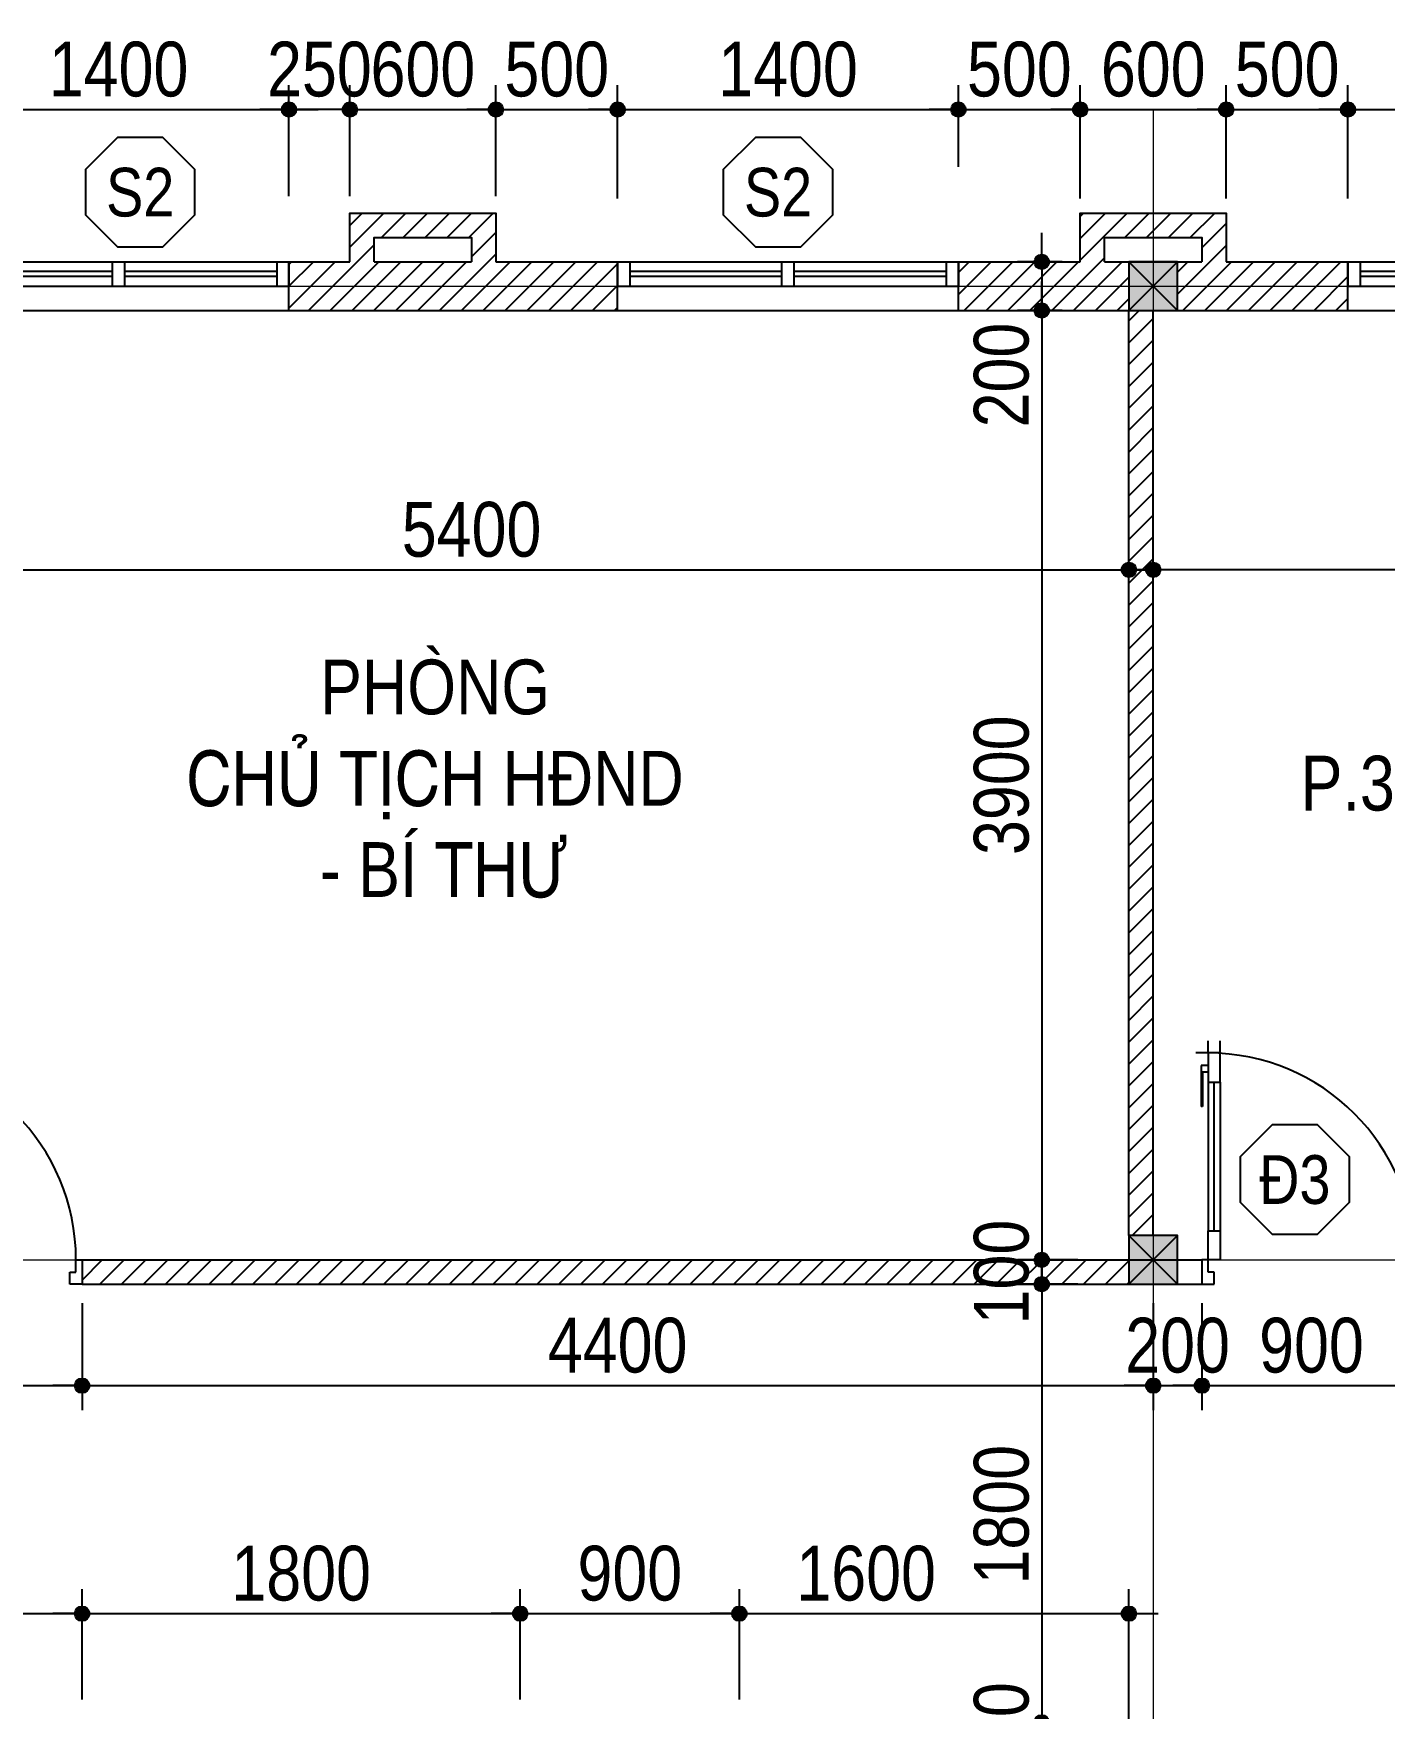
# Model space of a CAD drawing. Header units: millimetres. Extents: x 2916 to 42961, y 1553 to 20294.
# Drawn here: x 27045 to 32594, y 13413 to 20294 of the extents above; entities that cross this region are included whole.
import ezdxf
from ezdxf.enums import TextEntityAlignment as Align

# ---------------------------------------------------------------- set-up
doc = ezdxf.new("R2010")
doc.units = ezdxf.units.MM
doc.linetypes.add('ACAD_ISO10W100', pattern=[18, 12, -3, 0, -3])
for name, color, linetype in [('009', 251, 'Continuous'), ('DIM', 1, 'Continuous'), ('DOOR', 20, 'Continuous'), ('MEDIUM', 2, 'Continuous'), ('TAGS', 60, 'Continuous'), ('TEXT', 7, 'Continuous'), ('TUONG', 131, 'Continuous'), ('WALL', 4, 'Continuous')]:
    doc.layers.add(name, color=color, linetype=linetype)
doc.layers.add('TRUC', color=24, linetype='Continuous', lineweight=0)
doc.styles.add('1', font='', dxfattribs={"height": 250})
doc.styles.add('HEL-CONDENSE', font='')
doc.styles.add('VNI-HELVE-CONDENSEN', font='')
doc.styles.get('1').set_extended_font_data('VNI-Helve-Condense')
doc.styles.get('HEL-CONDENSE').set_extended_font_data('VNI-Helve-Condense')
doc.styles.get('VNI-HELVE-CONDENSEN').set_extended_font_data('VNI-Helve-Condense')
doc.dimstyles.new('D100', dxfattribs={"dimtxt": 225, "dimasz": 1.2, "dimexe": 100, "dimexo": 0, "dimgap": 50, "dimtad": 1, "dimdec": 0, "dimzin": 13, "dimdsep": 46, "dimtxsty": 'HEL-CONDENSE', "dimblk": 'D50', "dimcen": 0, "dimclrd": 1, "dimclre": 1, "dimclrt": 7, "dimadec": 0, "dimazin": 0, "dimtfac": 1, "dimtdec": 0, "dimtmove": 0, "dimatfit": 3, "dimldrblk": 'D50', "dimfxl": 1, "dimtolj": 1, "dimtzin": 13, "dimarcsym": 0})

# ---------------------------------------------------------------- blocks, each defined once
blk = doc.blocks.new('A$C6E0044D6')
at = {"layer": 'DOOR'}
for p, q in [((-25, 925), (-25, 975)), ((25, 925), (25, 975)), ((-25, 925), (-75, 925)), ((25, 925), (-25, 925)), ((-25, 925), (-25, 805)), ((25, 805), (25, 925)), ((-25, 874.1), (-53.3, 874.1)), ((-53.3, 874.1), (-53.3, 704.5)), ((-25, 845.9), (-47.6, 845.9)), ((-47.6, 845.9), (-47.6, 704.5)), ((-25, 874.1), (-25, 845.9)), ((-25, 827.9), (-25, 195)), ((-25, 805), (25, 805)), ((0, 195), (0, 805)), ((25, 805), (25, 195)), ((-47.6, 704.5), (-53.3, 704.5)), ((-25, 195), (25, 195)), ((-25, 75), (-25, 195)), ((25, 195), (25, 75)), ((-25, 75), (-50, 75)), ((-50, 75), (-50, -25)), ((-25, 25), (-25, 75)), ((25, 75), (-25, 75)), ((825, 25), (825, 75)), ((825, 75), (850, 75)), ((850, 75), (850, -25)), ((0, 25), (-25, 25)), ((0, -25), (0, 25)), ((800, -25), (800, 25)), ((800, 25), (825, 25)), ((-50, -25), (0, -25)), ((850, -25), (800, -25))]:
    blk.add_line(p, q, dxfattribs=at)
at = {"layer": 'DOOR', "color": 251}
blk.add_arc((-25, 75), 850, 0, 90, dxfattribs=at)
blk = doc.blocks.new('s11')
at = {"layer": 'DOOR'}
for p, q in [((0, 0), (0, -100)), ((1400, 0), (0, 0)), ((50, 0), (50, -100)), ((1350, 0), (1350, -100)), ((1400, 0), (1400, -100)), ((1400, -100), (0, -100))]:
    blk.add_line(p, q, dxfattribs=at)
at = {"layer": 'DOOR', "linetype": 'ByBlock', "lineweight": -2}
for p, q in [((675, -100), (675, 0)), ((725, -100), (725, 0))]:
    blk.add_line(p, q, dxfattribs=at)
at = {"layer": 'DOOR', "color": 251}
for p, q in [((50, -40), (675, -40)), ((50, -60), (675, -60)), ((725, -40), (1350, -40)), ((725, -60), (1350, -60))]:
    blk.add_line(p, q, dxfattribs=at)
blk = doc.blocks.new('A$C225A2996')
at = {"layer": 'WALL'}
blk.add_hatch(color=4, dxfattribs=at).paths.add_polyline_path([(531.4, 81.6), (731.4, 81.6), (731.4, 281.6), (531.4, 281.6)])
at = {"layer": 'WALL', "color": 4}
for p, q in [((531.4, 281.6), (731.4, 81.6)), ((531.4, 81.6), (731.4, 281.6))]:
    blk.add_line(p, q, dxfattribs=at)
blk.add_lwpolyline([(531.4, 81.6), (731.4, 81.6), (731.4, 281.6), (531.4, 281.6)], close=True, dxfattribs=at)
blk = doc.blocks.new('KH-CUADI')
at = {"layer": 'TAGS'}
blk.add_lwpolyline([(-124.3, 300), (-300, 124.3), (-300, -124.3), (-124.3, -300), (124.3, -300), (300, -124.3), (300, 124.3), (124.3, 300)], close=True, dxfattribs=at)
at = {"layer": 'TAGS', "style": 'VNI-HELVE-CONDENSEN'}
blk.add_attdef('D', text='', height=300, dxfattribs=at).set_placement((0, 0), align=Align.MIDDLE)
blk = doc.blocks.new('D50')
at = {"layer": 'DIM'}
blk.add_hatch(color=256, dxfattribs=at).paths.add_polyline_path([(25, 0, 1), (-25, 0, 1)])
blk.add_line((25, 0), (100, 0), dxfattribs=at)
blk.add_circle((0, 0), 25, dxfattribs=at)
blk = doc.blocks.new('*D308')
at = {"layer": 'DEFPOINTS', "color": 0, "transparency": 16777216}
for p in [(31270, 19355.5), (31186.5, 19155.5), (31270, 19155.5)]:
    blk.add_point(p, dxfattribs=at)
at = {"layer": 'DIM', "color": 1, "lineweight": -2, "transparency": 16777216}
for p, q in [((31270, 19355.5), (31086.5, 19355.5)), ((31186.5, 19354.3), (31186.5, 19156.7)), ((31270, 19155.5), (31086.5, 19155.5)), ((31186.5, 19155.5), (31186.5, 18627.1))]:
    blk.add_line(p, q, dxfattribs=at)
at = {"layer": 'DIM', "color": 1, "lineweight": -2, "transparency": 16777216, "xscale": 1.199999999999999, "yscale": 1.199999999999999, "zscale": 1.199999999999999}
for p, rotation in [((31186.5, 19355.5), 90), ((31186.5, 19155.5), 270)]:
    blk.add_blockref('D50', p, dxfattribs=dict(at, rotation=rotation))
at = {"layer": 'DIM', "color": 7, "transparency": 16777216, "insert": (31021.6, 18890.7), "char_height": 225, "attachment_point": 5, "rotation": 90, "style": 'HEL-CONDENSE'}
blk.add_mtext('\\A1;200', dxfattribs=at)
blk = doc.blocks.new('*D309')
at = {"layer": 'DEFPOINTS', "color": 0, "transparency": 16777216}
for p in [(31270, 19155.5), (31186.5, 15255.5), (31335.2, 15255.5)]:
    blk.add_point(p, dxfattribs=at)
at = {"layer": 'DIM', "color": 1, "lineweight": -2, "transparency": 16777216}
for p, q in [((31270, 19155.5), (31086.5, 19155.5)), ((31186.5, 19154.3), (31186.5, 15256.7)), ((31335.2, 15255.5), (31086.5, 15255.5))]:
    blk.add_line(p, q, dxfattribs=at)
at = {"layer": 'DIM', "color": 1, "lineweight": -2, "transparency": 16777216, "xscale": 1.199999999999999, "yscale": 1.199999999999999, "zscale": 1.199999999999999}
for p, rotation in [((31186.5, 19155.5), 90), ((31186.5, 15255.5), 270)]:
    blk.add_blockref('D50', p, dxfattribs=dict(at, rotation=rotation))
at = {"layer": 'DIM', "color": 7, "transparency": 16777216, "insert": (31021.6, 17205.5), "char_height": 225, "attachment_point": 5, "rotation": 90, "style": 'HEL-CONDENSE'}
blk.add_mtext('\\A1;3900', dxfattribs=at)
blk = doc.blocks.new('*D310')
at = {"layer": 'DEFPOINTS', "color": 0, "transparency": 16777216}
for p in [(31335.2, 15255.5), (31186.5, 15155.5), (31335.2, 15155.5)]:
    blk.add_point(p, dxfattribs=at)
at = {"layer": 'DIM', "color": 1, "lineweight": -2, "transparency": 16777216}
for p, q in [((31335.2, 15255.5), (31086.5, 15255.5)), ((31186.5, 15256.7), (31186.5, 15257.9)), ((31186.5, 15255.5), (31186.5, 15155.5)), ((31335.2, 15155.5), (31086.5, 15155.5)), ((31186.5, 15154.3), (31186.5, 15153.1))]:
    blk.add_line(p, q, dxfattribs=at)
at = {"layer": 'DIM', "color": 1, "lineweight": -2, "transparency": 16777216, "xscale": 1.199999999999999, "yscale": 1.199999999999999, "zscale": 1.199999999999999}
for p, rotation in [((31186.5, 15255.5), 270), ((31186.5, 15155.5), 90)]:
    blk.add_blockref('D50', p, dxfattribs=dict(at, rotation=rotation))
at = {"layer": 'DIM', "color": 7, "transparency": 16777216, "insert": (31021.6, 15205.5), "char_height": 225, "attachment_point": 5, "rotation": 90, "style": 'HEL-CONDENSE'}
blk.add_mtext('\\A1;100', dxfattribs=at)
blk = doc.blocks.new('*D311')
at = {"layer": 'DEFPOINTS', "color": 0, "transparency": 16777216}
for p in [(31335.2, 15155.5), (31186.5, 13355.5), (31335.2, 13355.5)]:
    blk.add_point(p, dxfattribs=at)
at = {"layer": 'DIM', "color": 1, "lineweight": -2, "transparency": 16777216}
for p, q in [((31335.2, 15155.5), (31086.5, 15155.5)), ((31186.5, 15154.3), (31186.5, 13356.7)), ((31335.2, 13355.5), (31086.5, 13355.5))]:
    blk.add_line(p, q, dxfattribs=at)
at = {"layer": 'DIM', "color": 1, "lineweight": -2, "transparency": 16777216, "xscale": 1.199999999999999, "yscale": 1.199999999999999, "zscale": 1.199999999999999}
for p, rotation in [((31186.5, 15155.5), 90), ((31186.5, 13355.5), 270)]:
    blk.add_blockref('D50', p, dxfattribs=dict(at, rotation=rotation))
at = {"layer": 'DIM', "color": 7, "transparency": 16777216, "insert": (31021.6, 14208.6), "char_height": 225, "attachment_point": 5, "rotation": 90, "style": 'HEL-CONDENSE'}
blk.add_mtext('\\A1;1800', dxfattribs=at)
blk = doc.blocks.new('*D312')
at = {"layer": 'DEFPOINTS', "color": 0, "transparency": 16777216}
for p in [(31335.2, 13355.5), (31186.5, 13255.5), (31335.2, 13255.5)]:
    blk.add_point(p, dxfattribs=at)
at = {"layer": 'DIM', "color": 1, "lineweight": -2, "transparency": 16777216}
for p, q in [((31335.2, 13355.5), (31086.5, 13355.5)), ((31186.5, 13356.7), (31186.5, 13357.9)), ((31186.5, 13355.5), (31186.5, 13255.5)), ((31335.2, 13255.5), (31086.5, 13255.5)), ((31186.5, 13254.3), (31186.5, 13253.1))]:
    blk.add_line(p, q, dxfattribs=at)
at = {"layer": 'DIM', "color": 1, "lineweight": -2, "transparency": 16777216, "xscale": 1.199999999999999, "yscale": 1.199999999999999, "zscale": 1.199999999999999}
for p, rotation in [((31186.5, 13355.5), 270), ((31186.5, 13255.5), 90)]:
    blk.add_blockref('D50', p, dxfattribs=dict(at, rotation=rotation))
at = {"layer": 'DIM', "color": 7, "transparency": 16777216, "insert": (31021.6, 13305.5), "char_height": 225, "attachment_point": 5, "rotation": 90, "style": 'HEL-CONDENSE'}
blk.add_mtext('\\A1;100', dxfattribs=at)
blk = doc.blocks.new('*D321')
at = {"layer": 'DEFPOINTS', "color": 0, "transparency": 16777216}
for p in [(27244.4, 13802.2), (26344.4, 13449.5), (27244.4, 13449.5)]:
    blk.add_point(p, dxfattribs=at)
at = {"layer": 'DIM', "color": 1, "lineweight": -2, "transparency": 16777216}
for p, q in [((26344.4, 13449.5), (26344.4, 13902.2)), ((27244.4, 13449.5), (27244.4, 13902.2)), ((26345.6, 13802.2), (27243.2, 13802.2))]:
    blk.add_line(p, q, dxfattribs=at)
at = {"layer": 'DIM', "color": 1, "lineweight": -2, "transparency": 16777216, "xscale": 1.199999999999999, "yscale": 1.199999999999999, "zscale": 1.199999999999999, "rotation": 180}
blk.add_blockref('D50', (26344.4, 13802.2), dxfattribs=at)
at = {"layer": 'DIM', "color": 1, "lineweight": -2, "transparency": 16777216, "xscale": 1.199999999999999, "yscale": 1.199999999999999, "zscale": 1.199999999999999}
blk.add_blockref('D50', (27244.4, 13802.2), dxfattribs=at)
at = {"layer": 'DIM', "color": 7, "transparency": 16777216, "insert": (26794.4, 13967.1), "char_height": 225, "attachment_point": 5, "style": 'HEL-CONDENSE'}
blk.add_mtext('\\A1;900', dxfattribs=at)
blk = doc.blocks.new('*D322')
at = {"layer": 'DEFPOINTS', "color": 0, "transparency": 16777216}
for p in [(29044.4, 13802.2), (27244.4, 13449.5), (29044.4, 13449.5)]:
    blk.add_point(p, dxfattribs=at)
at = {"layer": 'DIM', "color": 1, "lineweight": -2, "transparency": 16777216}
for p, q in [((27244.4, 13449.5), (27244.4, 13902.2)), ((29044.4, 13449.5), (29044.4, 13902.2)), ((27245.6, 13802.2), (29043.2, 13802.2))]:
    blk.add_line(p, q, dxfattribs=at)
at = {"layer": 'DIM', "color": 1, "lineweight": -2, "transparency": 16777216, "xscale": 1.199999999999999, "yscale": 1.199999999999999, "zscale": 1.199999999999999, "rotation": 180}
blk.add_blockref('D50', (27244.4, 13802.2), dxfattribs=at)
at = {"layer": 'DIM', "color": 1, "lineweight": -2, "transparency": 16777216, "xscale": 1.199999999999999, "yscale": 1.199999999999999, "zscale": 1.199999999999999}
blk.add_blockref('D50', (29044.4, 13802.2), dxfattribs=at)
at = {"layer": 'DIM', "color": 7, "transparency": 16777216, "insert": (28144.4, 13967.1), "char_height": 225, "attachment_point": 5, "style": 'HEL-CONDENSE'}
blk.add_mtext('\\A1;1800', dxfattribs=at)
blk = doc.blocks.new('*D323')
at = {"layer": 'DEFPOINTS', "color": 0, "transparency": 16777216}
for p in [(29944.4, 13802.2), (29044.4, 13449.5), (29944.4, 13449.5)]:
    blk.add_point(p, dxfattribs=at)
at = {"layer": 'DIM', "color": 1, "lineweight": -2, "transparency": 16777216}
for p, q in [((29044.4, 13449.5), (29044.4, 13902.2)), ((29944.4, 13449.5), (29944.4, 13902.2)), ((29045.6, 13802.2), (29943.2, 13802.2))]:
    blk.add_line(p, q, dxfattribs=at)
at = {"layer": 'DIM', "color": 1, "lineweight": -2, "transparency": 16777216, "xscale": 1.199999999999999, "yscale": 1.199999999999999, "zscale": 1.199999999999999, "rotation": 180}
blk.add_blockref('D50', (29044.4, 13802.2), dxfattribs=at)
at = {"layer": 'DIM', "color": 1, "lineweight": -2, "transparency": 16777216, "xscale": 1.199999999999999, "yscale": 1.199999999999999, "zscale": 1.199999999999999}
blk.add_blockref('D50', (29944.4, 13802.2), dxfattribs=at)
at = {"layer": 'DIM', "color": 7, "transparency": 16777216, "insert": (29494.4, 13967.1), "char_height": 225, "attachment_point": 5, "style": 'HEL-CONDENSE'}
blk.add_mtext('\\A1;900', dxfattribs=at)
blk = doc.blocks.new('*D324')
at = {"layer": 'DEFPOINTS', "color": 0, "transparency": 16777216}
for p in [(31544.4, 13802.2), (29944.4, 13449.5), (31544.4, 13355.5)]:
    blk.add_point(p, dxfattribs=at)
at = {"layer": 'DIM', "color": 1, "lineweight": -2, "transparency": 16777216}
for p, q in [((29944.4, 13449.5), (29944.4, 13902.2)), ((31544.4, 13355.5), (31544.4, 13902.2)), ((29945.6, 13802.2), (31543.2, 13802.2))]:
    blk.add_line(p, q, dxfattribs=at)
at = {"layer": 'DIM', "color": 1, "lineweight": -2, "transparency": 16777216, "xscale": 1.199999999999999, "yscale": 1.199999999999999, "zscale": 1.199999999999999, "rotation": 180}
blk.add_blockref('D50', (29944.4, 13802.2), dxfattribs=at)
at = {"layer": 'DIM', "color": 1, "lineweight": -2, "transparency": 16777216, "xscale": 1.199999999999999, "yscale": 1.199999999999999, "zscale": 1.199999999999999}
blk.add_blockref('D50', (31544.4, 13802.2), dxfattribs=at)
at = {"layer": 'DIM', "color": 7, "transparency": 16777216, "insert": (30465.2, 13967.1), "char_height": 225, "attachment_point": 5, "style": 'HEL-CONDENSE'}
blk.add_mtext('\\A1;1600', dxfattribs=at)
blk = doc.blocks.new('*D348')
at = {"layer": 'DEFPOINTS', "color": 0, "linetype": 'Continuous', "transparency": 16777216}
for p in [(26344.4, 15078), (27244.4, 15078), (27244.4, 14738.8)]:
    blk.add_point(p, dxfattribs=at)
at = {"layer": 'DIM', "color": 1, "linetype": 'Continuous', "lineweight": -2, "transparency": 16777216}
for p, q in [((26344.4, 15078), (26344.4, 14638.8)), ((27244.4, 15078), (27244.4, 14638.8)), ((26345.6, 14738.8), (27243.2, 14738.8))]:
    blk.add_line(p, q, dxfattribs=at)
at = {"layer": 'DIM', "color": 1, "linetype": 'Continuous', "lineweight": -2, "transparency": 16777216, "xscale": 1.199999999999999, "yscale": 1.199999999999999, "zscale": 1.199999999999999, "rotation": 180}
blk.add_blockref('D50', (26344.4, 14738.8), dxfattribs=at)
at = {"layer": 'DIM', "color": 1, "linetype": 'Continuous', "lineweight": -2, "transparency": 16777216, "xscale": 1.199999999999999, "yscale": 1.199999999999999, "zscale": 1.199999999999999}
blk.add_blockref('D50', (27244.4, 14738.8), dxfattribs=at)
at = {"layer": 'DIM', "color": 7, "linetype": 'Continuous', "transparency": 16777216, "insert": (26794.4, 14903.7), "char_height": 225, "attachment_point": 5, "style": 'HEL-CONDENSE'}
blk.add_mtext('\\A1;900', dxfattribs=at)
blk = doc.blocks.new('*D349')
at = {"layer": 'DEFPOINTS', "color": 0, "linetype": 'Continuous', "transparency": 16777216}
for p in [(27244.4, 15078), (31644.4, 15078), (31644.4, 14738.8)]:
    blk.add_point(p, dxfattribs=at)
at = {"layer": 'DIM', "color": 1, "linetype": 'Continuous', "lineweight": -2, "transparency": 16777216}
for p, q in [((27244.4, 15078), (27244.4, 14638.8)), ((31644.4, 15078), (31644.4, 14638.8)), ((27245.6, 14738.8), (31643.2, 14738.8))]:
    blk.add_line(p, q, dxfattribs=at)
at = {"layer": 'DIM', "color": 1, "linetype": 'Continuous', "lineweight": -2, "transparency": 16777216, "xscale": 1.199999999999999, "yscale": 1.199999999999999, "zscale": 1.199999999999999, "rotation": 180}
blk.add_blockref('D50', (27244.4, 14738.8), dxfattribs=at)
at = {"layer": 'DIM', "color": 1, "linetype": 'Continuous', "lineweight": -2, "transparency": 16777216, "xscale": 1.199999999999999, "yscale": 1.199999999999999, "zscale": 1.199999999999999}
blk.add_blockref('D50', (31644.4, 14738.8), dxfattribs=at)
at = {"layer": 'DIM', "color": 7, "linetype": 'Continuous', "transparency": 16777216, "insert": (29444.4, 14903.7), "char_height": 225, "attachment_point": 5, "style": 'HEL-CONDENSE'}
blk.add_mtext('\\A1;4400', dxfattribs=at)
blk = doc.blocks.new('*D350')
at = {"layer": 'DEFPOINTS', "color": 0, "linetype": 'Continuous', "transparency": 16777216}
for p in [(31644.4, 15078), (31844.4, 15078), (31844.4, 14738.8)]:
    blk.add_point(p, dxfattribs=at)
at = {"layer": 'DIM', "color": 1, "linetype": 'Continuous', "lineweight": -2, "transparency": 16777216}
for p, q in [((31644.4, 15078), (31644.4, 14638.8)), ((31844.4, 15078), (31844.4, 14638.8)), ((31645.6, 14738.8), (31843.2, 14738.8))]:
    blk.add_line(p, q, dxfattribs=at)
at = {"layer": 'DIM', "color": 1, "linetype": 'Continuous', "lineweight": -2, "transparency": 16777216, "xscale": 1.199999999999999, "yscale": 1.199999999999999, "zscale": 1.199999999999999, "rotation": 180}
blk.add_blockref('D50', (31644.4, 14738.8), dxfattribs=at)
at = {"layer": 'DIM', "color": 1, "linetype": 'Continuous', "lineweight": -2, "transparency": 16777216, "xscale": 1.199999999999999, "yscale": 1.199999999999999, "zscale": 1.199999999999999}
blk.add_blockref('D50', (31844.4, 14738.8), dxfattribs=at)
at = {"layer": 'DIM', "color": 7, "linetype": 'Continuous', "transparency": 16777216, "insert": (31744.4, 14903.7), "char_height": 225, "attachment_point": 5, "style": 'HEL-CONDENSE'}
blk.add_mtext('\\A1;200', dxfattribs=at)
blk = doc.blocks.new('*D351')
at = {"layer": 'DEFPOINTS', "color": 0, "linetype": 'Continuous', "transparency": 16777216}
for p in [(31844.4, 15078), (32744.4, 15078), (32744.4, 14738.8)]:
    blk.add_point(p, dxfattribs=at)
at = {"layer": 'DIM', "color": 1, "linetype": 'Continuous', "lineweight": -2, "transparency": 16777216}
for p, q in [((31844.4, 15078), (31844.4, 14638.8)), ((32744.4, 15078), (32744.4, 14638.8)), ((31845.6, 14738.8), (32743.2, 14738.8))]:
    blk.add_line(p, q, dxfattribs=at)
at = {"layer": 'DIM', "color": 1, "linetype": 'Continuous', "lineweight": -2, "transparency": 16777216, "xscale": 1.199999999999999, "yscale": 1.199999999999999, "zscale": 1.199999999999999, "rotation": 180}
blk.add_blockref('D50', (31844.4, 14738.8), dxfattribs=at)
at = {"layer": 'DIM', "color": 1, "linetype": 'Continuous', "lineweight": -2, "transparency": 16777216, "xscale": 1.199999999999999, "yscale": 1.199999999999999, "zscale": 1.199999999999999}
blk.add_blockref('D50', (32744.4, 14738.8), dxfattribs=at)
at = {"layer": 'DIM', "color": 7, "linetype": 'Continuous', "transparency": 16777216, "insert": (32294.4, 14903.7), "char_height": 225, "attachment_point": 5, "style": 'HEL-CONDENSE'}
blk.add_mtext('\\A1;900', dxfattribs=at)
blk = doc.blocks.new('*D385')
at = {"layer": 'DEFPOINTS', "color": 0, "transparency": 16777216}
for p in [(28944.4, 19981.3), (28344.4, 19625.9), (28944.4, 19625.9)]:
    blk.add_point(p, dxfattribs=at)
at = {"layer": 'DIM', "color": 1, "lineweight": -2, "transparency": 16777216}
for p, q in [((28344.4, 19625.9), (28344.4, 20081.3)), ((28944.4, 19625.9), (28944.4, 20081.3)), ((28345.6, 19981.3), (28943.2, 19981.3))]:
    blk.add_line(p, q, dxfattribs=at)
at = {"layer": 'DIM', "color": 1, "lineweight": -2, "transparency": 16777216, "xscale": 1.199999999999999, "yscale": 1.199999999999999, "zscale": 1.199999999999999, "rotation": 180}
blk.add_blockref('D50', (28344.4, 19981.3), dxfattribs=at)
at = {"layer": 'DIM', "color": 1, "lineweight": -2, "transparency": 16777216, "xscale": 1.199999999999999, "yscale": 1.199999999999999, "zscale": 1.199999999999999}
blk.add_blockref('D50', (28944.4, 19981.3), dxfattribs=at)
at = {"layer": 'DIM', "color": 7, "transparency": 16777216, "insert": (28644.4, 20146.2), "char_height": 225, "attachment_point": 5, "style": 'HEL-CONDENSE'}
blk.add_mtext('\\A1;600', dxfattribs=at)
blk = doc.blocks.new('*D386')
at = {"layer": 'DEFPOINTS', "color": 0, "transparency": 16777216}
for p in [(29444.4, 19981.3), (28944.4, 19625.9), (29444.4, 19616.5)]:
    blk.add_point(p, dxfattribs=at)
at = {"layer": 'DIM', "color": 1, "lineweight": -2, "transparency": 16777216}
for p, q in [((28944.4, 19625.9), (28944.4, 20081.3)), ((29444.4, 19616.5), (29444.4, 20081.3)), ((28945.6, 19981.3), (29443.2, 19981.3))]:
    blk.add_line(p, q, dxfattribs=at)
at = {"layer": 'DIM', "color": 1, "lineweight": -2, "transparency": 16777216, "xscale": 1.199999999999999, "yscale": 1.199999999999999, "zscale": 1.199999999999999, "rotation": 180}
blk.add_blockref('D50', (28944.4, 19981.3), dxfattribs=at)
at = {"layer": 'DIM', "color": 1, "lineweight": -2, "transparency": 16777216, "xscale": 1.199999999999999, "yscale": 1.199999999999999, "zscale": 1.199999999999999}
blk.add_blockref('D50', (29444.4, 19981.3), dxfattribs=at)
at = {"layer": 'DIM', "color": 7, "transparency": 16777216, "insert": (29194.4, 20146.2), "char_height": 225, "attachment_point": 5, "style": 'HEL-CONDENSE'}
blk.add_mtext('\\A1;500', dxfattribs=at)
blk = doc.blocks.new('*D387')
at = {"layer": 'DEFPOINTS', "color": 0, "transparency": 16777216}
for p in [(31944.4, 19981.3), (31344.4, 19616.5), (31944.4, 19616.5)]:
    blk.add_point(p, dxfattribs=at)
at = {"layer": 'DIM', "color": 1, "lineweight": -2, "transparency": 16777216}
for p, q in [((31344.4, 19616.5), (31344.4, 20081.3)), ((31944.4, 19616.5), (31944.4, 20081.3)), ((31345.6, 19981.3), (31943.2, 19981.3))]:
    blk.add_line(p, q, dxfattribs=at)
at = {"layer": 'DIM', "color": 1, "lineweight": -2, "transparency": 16777216, "xscale": 1.199999999999999, "yscale": 1.199999999999999, "zscale": 1.199999999999999, "rotation": 180}
blk.add_blockref('D50', (31344.4, 19981.3), dxfattribs=at)
at = {"layer": 'DIM', "color": 1, "lineweight": -2, "transparency": 16777216, "xscale": 1.199999999999999, "yscale": 1.199999999999999, "zscale": 1.199999999999999}
blk.add_blockref('D50', (31944.4, 19981.3), dxfattribs=at)
at = {"layer": 'DIM', "color": 7, "transparency": 16777216, "insert": (31644.4, 20146.2), "char_height": 225, "attachment_point": 5, "style": 'HEL-CONDENSE'}
blk.add_mtext('\\A1;600', dxfattribs=at)
blk = doc.blocks.new('*D388')
at = {"layer": 'DEFPOINTS', "color": 0, "transparency": 16777216}
for p in [(32444.4, 19981.3), (31944.4, 19616.5), (32444.4, 19616.5)]:
    blk.add_point(p, dxfattribs=at)
at = {"layer": 'DIM', "color": 1, "lineweight": -2, "transparency": 16777216}
for p, q in [((31944.4, 19616.5), (31944.4, 20081.3)), ((32444.4, 19616.5), (32444.4, 20081.3)), ((31945.6, 19981.3), (32443.2, 19981.3))]:
    blk.add_line(p, q, dxfattribs=at)
at = {"layer": 'DIM', "color": 1, "lineweight": -2, "transparency": 16777216, "xscale": 1.199999999999999, "yscale": 1.199999999999999, "zscale": 1.199999999999999, "rotation": 180}
blk.add_blockref('D50', (31944.4, 19981.3), dxfattribs=at)
at = {"layer": 'DIM', "color": 1, "lineweight": -2, "transparency": 16777216, "xscale": 1.199999999999999, "yscale": 1.199999999999999, "zscale": 1.199999999999999}
blk.add_blockref('D50', (32444.4, 19981.3), dxfattribs=at)
at = {"layer": 'DIM', "color": 7, "transparency": 16777216, "insert": (32194.4, 20146.2), "char_height": 225, "attachment_point": 5, "style": 'HEL-CONDENSE'}
blk.add_mtext('\\A1;500', dxfattribs=at)
blk = doc.blocks.new('*D252')
at = {"layer": 'DEFPOINTS', "color": 0, "transparency": 16777216}
for p in [(33844.4, 19981.3), (32444.4, 19616.5), (33844.4, 19616.5)]:
    blk.add_point(p, dxfattribs=at)
at = {"layer": 'DIM', "color": 1, "lineweight": -2, "transparency": 16777216}
for p, q in [((32444.4, 19616.5), (32444.4, 20081.3)), ((33844.4, 19616.5), (33844.4, 20081.3)), ((32445.6, 19981.3), (33843.2, 19981.3))]:
    blk.add_line(p, q, dxfattribs=at)
at = {"layer": 'DIM', "color": 1, "lineweight": -2, "transparency": 16777216, "xscale": 1.199999999999999, "yscale": 1.199999999999999, "zscale": 1.199999999999999, "rotation": 180}
blk.add_blockref('D50', (32444.4, 19981.3), dxfattribs=at)
at = {"layer": 'DIM', "color": 1, "lineweight": -2, "transparency": 16777216, "xscale": 1.199999999999999, "yscale": 1.199999999999999, "zscale": 1.199999999999999}
blk.add_blockref('D50', (33844.4, 19981.3), dxfattribs=at)
at = {"layer": 'DIM', "color": 7, "transparency": 16777216, "insert": (33144.4, 20146.2), "char_height": 225, "attachment_point": 5, "style": 'HEL-CONDENSE'}
blk.add_mtext('\\A1;1400', dxfattribs=at)
blk = doc.blocks.new('*D254')
at = {"layer": 'DEFPOINTS', "color": 0, "transparency": 16777216}
for p in [(30844.4, 19981.3), (29444.4, 19746), (30844.4, 19746)]:
    blk.add_point(p, dxfattribs=at)
at = {"layer": 'DIM', "color": 1, "lineweight": -2, "transparency": 16777216}
for p, q in [((29444.4, 19746), (29444.4, 20081.3)), ((30844.4, 19746), (30844.4, 20081.3)), ((29445.6, 19981.3), (30843.2, 19981.3))]:
    blk.add_line(p, q, dxfattribs=at)
at = {"layer": 'DIM', "color": 1, "lineweight": -2, "transparency": 16777216, "xscale": 1.199999999999999, "yscale": 1.199999999999999, "zscale": 1.199999999999999, "rotation": 180}
blk.add_blockref('D50', (29444.4, 19981.3), dxfattribs=at)
at = {"layer": 'DIM', "color": 1, "lineweight": -2, "transparency": 16777216, "xscale": 1.199999999999999, "yscale": 1.199999999999999, "zscale": 1.199999999999999}
blk.add_blockref('D50', (30844.4, 19981.3), dxfattribs=at)
at = {"layer": 'DIM', "color": 7, "transparency": 16777216, "insert": (30144.4, 20146.2), "char_height": 225, "attachment_point": 5, "style": 'HEL-CONDENSE'}
blk.add_mtext('\\A1;1400', dxfattribs=at)
blk = doc.blocks.new('*D255')
at = {"layer": 'DEFPOINTS', "color": 0, "transparency": 16777216}
for p in [(31344.4, 19981.3), (30844.4, 19746), (31344.4, 19746)]:
    blk.add_point(p, dxfattribs=at)
at = {"layer": 'DIM', "color": 1, "lineweight": -2, "transparency": 16777216}
for p, q in [((30844.4, 19746), (30844.4, 20081.3)), ((31344.4, 19746), (31344.4, 20081.3)), ((30845.6, 19981.3), (31343.2, 19981.3))]:
    blk.add_line(p, q, dxfattribs=at)
at = {"layer": 'DIM', "color": 1, "lineweight": -2, "transparency": 16777216, "xscale": 1.199999999999999, "yscale": 1.199999999999999, "zscale": 1.199999999999999, "rotation": 180}
blk.add_blockref('D50', (30844.4, 19981.3), dxfattribs=at)
at = {"layer": 'DIM', "color": 1, "lineweight": -2, "transparency": 16777216, "xscale": 1.199999999999999, "yscale": 1.199999999999999, "zscale": 1.199999999999999}
blk.add_blockref('D50', (31344.4, 19981.3), dxfattribs=at)
at = {"layer": 'DIM', "color": 7, "transparency": 16777216, "insert": (31094.4, 20146.2), "char_height": 225, "attachment_point": 5, "style": 'HEL-CONDENSE'}
blk.add_mtext('\\A1;500', dxfattribs=at)
blk = doc.blocks.new('*D262')
at = {"layer": 'DEFPOINTS', "color": 0, "transparency": 16777216}
for p in [(28094.4, 19981.3), (26694.4, 19626), (28094.4, 19625.9)]:
    blk.add_point(p, dxfattribs=at)
at = {"layer": 'DIM', "color": 1, "lineweight": -2, "transparency": 16777216}
for p, q in [((26694.4, 19626), (26694.4, 20081.3)), ((28094.4, 19625.9), (28094.4, 20081.3)), ((26695.6, 19981.3), (28093.2, 19981.3))]:
    blk.add_line(p, q, dxfattribs=at)
at = {"layer": 'DIM', "color": 1, "lineweight": -2, "transparency": 16777216, "xscale": 1.199999999999999, "yscale": 1.199999999999999, "zscale": 1.199999999999999, "rotation": 180}
blk.add_blockref('D50', (26694.4, 19981.3), dxfattribs=at)
at = {"layer": 'DIM', "color": 1, "lineweight": -2, "transparency": 16777216, "xscale": 1.199999999999999, "yscale": 1.199999999999999, "zscale": 1.199999999999999}
blk.add_blockref('D50', (28094.4, 19981.3), dxfattribs=at)
at = {"layer": 'DIM', "color": 7, "transparency": 16777216, "insert": (27394.4, 20146.2), "char_height": 225, "attachment_point": 5, "style": 'HEL-CONDENSE'}
blk.add_mtext('\\A1;1400', dxfattribs=at)
blk = doc.blocks.new('*D263')
at = {"layer": 'DEFPOINTS', "color": 0, "transparency": 16777216}
for p in [(28094.4, 19981.3), (28094.4, 19625.9), (28344.4, 19625.9)]:
    blk.add_point(p, dxfattribs=at)
at = {"layer": 'DIM', "color": 1, "lineweight": -2, "transparency": 16777216}
for p, q in [((28094.4, 19625.9), (28094.4, 20081.3)), ((28344.4, 19625.9), (28344.4, 20081.3)), ((28343.2, 19981.3), (28095.6, 19981.3))]:
    blk.add_line(p, q, dxfattribs=at)
at = {"layer": 'DIM', "color": 1, "lineweight": -2, "transparency": 16777216, "xscale": 1.199999999999999, "yscale": 1.199999999999999, "zscale": 1.199999999999999, "rotation": 180}
blk.add_blockref('D50', (28094.4, 19981.3), dxfattribs=at)
at = {"layer": 'DIM', "color": 1, "lineweight": -2, "transparency": 16777216, "xscale": 1.199999999999999, "yscale": 1.199999999999999, "zscale": 1.199999999999999}
blk.add_blockref('D50', (28344.4, 19981.3), dxfattribs=at)
at = {"layer": 'DIM', "color": 7, "transparency": 16777216, "insert": (28219.4, 20146.2), "char_height": 225, "attachment_point": 5, "style": 'HEL-CONDENSE'}
blk.add_mtext('\\A1;250', dxfattribs=at)
blk = doc.blocks.new('*D271')
at = {"layer": 'DEFPOINTS', "color": 0, "transparency": 16777216}
for p in [(31544.4, 18090.5), (26144.4, 17974.7), (31544.4, 17974.7)]:
    blk.add_point(p, dxfattribs=at)
at = {"layer": 'DIM', "color": 1, "lineweight": -2, "transparency": 16777216}
for p, q in [((26144.4, 17974.7), (26144.4, 18190.5)), ((31544.4, 17974.7), (31544.4, 18190.5)), ((26145.6, 18090.5), (31543.2, 18090.5))]:
    blk.add_line(p, q, dxfattribs=at)
at = {"layer": 'DIM', "color": 1, "lineweight": -2, "transparency": 16777216, "xscale": 1.199999999999999, "yscale": 1.199999999999999, "zscale": 1.199999999999999, "rotation": 180}
blk.add_blockref('D50', (26144.4, 18090.5), dxfattribs=at)
at = {"layer": 'DIM', "color": 1, "lineweight": -2, "transparency": 16777216, "xscale": 1.199999999999999, "yscale": 1.199999999999999, "zscale": 1.199999999999999}
blk.add_blockref('D50', (31544.4, 18090.5), dxfattribs=at)
at = {"layer": 'DIM', "color": 7, "transparency": 16777216, "insert": (28844.4, 18255.4), "char_height": 225, "attachment_point": 5, "style": 'HEL-CONDENSE'}
blk.add_mtext('\\A1;5400', dxfattribs=at)
blk = doc.blocks.new('*D276')
at = {"layer": 'DEFPOINTS', "color": 0, "transparency": 16777216}
for p in [(31644.4, 18090.5), (31644.4, 17713.9), (34644.4, 17713.9)]:
    blk.add_point(p, dxfattribs=at)
at = {"layer": 'DIM', "color": 1, "lineweight": -2, "transparency": 16777216}
for p, q in [((31644.4, 17713.9), (31644.4, 18190.5)), ((34644.4, 17713.9), (34644.4, 18190.5)), ((34643.2, 18090.5), (31645.6, 18090.5))]:
    blk.add_line(p, q, dxfattribs=at)
at = {"layer": 'DIM', "color": 1, "lineweight": -2, "transparency": 16777216, "xscale": 1.199999999999999, "yscale": 1.199999999999999, "zscale": 1.199999999999999, "rotation": 180}
blk.add_blockref('D50', (31644.4, 18090.5), dxfattribs=at)
at = {"layer": 'DIM', "color": 1, "lineweight": -2, "transparency": 16777216, "xscale": 1.199999999999999, "yscale": 1.199999999999999, "zscale": 1.199999999999999}
blk.add_blockref('D50', (34644.4, 18090.5), dxfattribs=at)
at = {"layer": 'DIM', "color": 7, "transparency": 16777216, "insert": (33144.4, 18255.4), "char_height": 225, "attachment_point": 5, "style": 'HEL-CONDENSE'}
blk.add_mtext('\\A1;3000', dxfattribs=at)

msp = doc.modelspace()

# ---------------------------------------------------------------- hatches: boundary and pattern name
at = {"layer": '009'}
h = msp.add_hatch(dxfattribs=at)
h.set_pattern_fill('ANSI31', color=256, scale=20, style=0)
h.set_pattern_definition([(45, (-1295360.804, -325890.68), (-44.9012806, 44.9012806), [])])
h.paths.add_polyline_path([(25844.4, 19355.5), (25494.4, 19355.5), (25494.4, 19155.5), (26044.4, 19155.5), (26044.4, 19355.5), (25944.4, 19355.5), (25944.4, 19455.5), (26344.4, 19455.5), (26344.4, 19355.5), (26244.4, 19355.5), (26244.4, 19155.5), (26694.4, 19155.5), (26694.4, 19355.5), (26444.4, 19355.5), (26444.4, 19555.5), (25844.4, 19555.5)])
h.paths.add_polyline_path([(26144.4, 19155.5), (26044.4, 19155.5), (26044.4, 15355.5), (26144.4, 15355.5)])
h.paths.add_polyline_path([(29444.4, 19155.5), (29444.4, 19355.5), (28944.4, 19355.5), (28944.4, 19555.5), (28344.4, 19555.5), (28344.4, 19355.5), (28094.4, 19355.5), (28094.4, 19155.5)])
h.paths.add_polyline_path([(28444.4, 19355.5), (28844.4, 19355.5), (28844.4, 19455.5), (28444.4, 19455.5)], flags=17)
h.paths.add_polyline_path([(31544.4, 19155.5), (31544.4, 19355.5), (31444.4, 19355.5), (31444.4, 19455.5), (31844.4, 19455.5), (31844.4, 19355.5), (31744.4, 19355.5), (31744.4, 19155.5), (32444.4, 19155.5), (32444.4, 19355.5), (31944.4, 19355.5), (31944.4, 19555.5), (31344.4, 19555.5), (31344.4, 19355.5), (30844.4, 19355.5), (30844.4, 19155.5)])
h.paths.add_polyline_path([(31644.4, 19155.5), (31544.4, 19155.5), (31544.4, 15355.5), (31644.4, 15355.5)])
h.paths.add_polyline_path([(27244.4, 15255.5), (27244.4, 15155.5), (31544.4, 15155.5), (31544.4, 15255.5)])
h.paths.add_polyline_path([(29944.4, 13355.5), (29944.4, 13255.5), (31544.4, 13255.5), (31544.4, 13355.5)])
h.paths.add_polyline_path([(26244.4, 15255.5), (26244.4, 15155.5), (26344.4, 15155.5), (26344.4, 15255.5)])
h.paths.add_polyline_path([(30850.4, 14940.1), (30850.4, 15470.8), (31192.7, 15470.8), (31192.7, 14940.1)], flags=9)
h.paths.add_polyline_path([(30850.4, 13040.1), (30850.4, 13570.8), (31192.7, 13570.8), (31192.7, 13040.1)], flags=9)

# ---------------------------------------------------------------- linework, layer by layer
at = {"layer": 'MEDIUM'}
for p, q in [((26694.4, 19155.5), (28094.4, 19155.5)), ((29444.4, 19155.5), (30844.4, 19155.5)), ((32444.4, 19155.5), (33844.4, 19155.5))]:
    msp.add_line(p, q, dxfattribs=at)
at = {"layer": 'TRUC', "linetype": 'ACAD_ISO10W100', "ltscale": 0.2}
msp.add_lwpolyline([(5190.4, 19981.3), (42960.7, 19981.3), (42960.7, 3555.5), (5190.4, 3555.5)], close=True, dxfattribs=at)
for points in [[(31644.4, 19981.3), (31644.4, 3555.5)], [(5190.4, 19255.5), (42960.7, 19255.5)], [(5190.4, 15255.5), (42960.7, 15255.5)]]:
    msp.add_lwpolyline(points, dxfattribs=at)
at = {"layer": 'TUONG'}
for p, q in [((28094.4, 19155.5), (28094.4, 19355.5)), ((29444.4, 19155.5), (29444.4, 19355.5)), ((30844.4, 19155.5), (30844.4, 19355.5)), ((32444.4, 19155.5), (32444.4, 19355.5)), ((27244.4, 15255.5), (27244.4, 15155.5)), ((31844.4, 15255.5), (31844.4, 15155.5))]:
    msp.add_line(p, q, dxfattribs=at)
for points in [[(28344.4, 19355.5), (28344.4, 19555.5), (28944.4, 19555.5), (28944.4, 19355.5)], [(31344.4, 19355.5), (31344.4, 19555.5), (31944.4, 19555.5), (31944.4, 19355.5)], [(28444.4, 19355.5), (28444.4, 19455.5), (28844.4, 19455.5), (28844.4, 19355.5)], [(31444.4, 19355.5), (31444.4, 19455.5), (31844.4, 19455.5), (31844.4, 19355.5)], [(28094.4, 19355.5), (28344.4, 19355.5)], [(28444.4, 19355.5), (28844.4, 19355.5)], [(28944.4, 19355.5), (29444.4, 19355.5)], [(30844.4, 19355.5), (31344.4, 19355.5)], [(31444.4, 19355.5), (31844.4, 19355.5)], [(31944.4, 19355.5), (32444.4, 19355.5)], [(28094.4, 19155.5), (29444.4, 19155.5)], [(30844.4, 19155.5), (32444.4, 19155.5)], [(27244.4, 15255.5), (31844.4, 15255.5)], [(27244.4, 15155.5), (31844.4, 15155.5)]]:
    msp.add_lwpolyline(points, dxfattribs=at)
at = {"layer": 'TUONG', "color": 4}
for points in [[(31544.4, 15355.5), (31544.4, 19155.5)], [(31644.4, 15355.5), (31644.4, 19155.5)]]:
    msp.add_lwpolyline(points, dxfattribs=at)

# ---------------------------------------------------------------- block references
at = {"layer": 'DOOR', "xscale": -1}
for p in [(28094.4, 19355.5), (30844.4, 19355.5), (33844.4, 19355.5)]:
    msp.add_blockref('s11', p, dxfattribs=at)
at = {"layer": 'DOOR'}
for p in [(26394.4, 15180.5), (31894.4, 15180.5)]:
    msp.add_blockref('A$C6E0044D6', p, dxfattribs=at)
at = {"layer": 'TAGS', "linetype": 'Continuous'}
ref = msp.add_blockref('KH-CUADI', (27483.2, 19642.1), dxfattribs=dict(at, xscale=0.75, yscale=0.75, zscale=0.75, rotation=180))
ref.add_attrib('D', 'S2', dxfattribs={"color": 7, "height": 200, "style": 'VNI-HELVE-CONDENSEN'}).set_placement((27483.2, 19642.1), align=Align.MIDDLE)
ref = msp.add_blockref('KH-CUADI', (30103.3, 19642.1), dxfattribs=dict(at, xscale=0.75, yscale=0.75, zscale=0.75, rotation=180))
ref.add_attrib('D', 'S2', dxfattribs={"color": 7, "height": 200, "style": 'VNI-HELVE-CONDENSEN'}).set_placement((30103.3, 19642.1), align=Align.MIDDLE)
ref = msp.add_blockref('KH-CUADI', (32226, 15585.7), dxfattribs=dict(at, xscale=0.75, yscale=0.75, zscale=0.75, rotation=180))
ref.add_attrib('D', 'Ñ3', dxfattribs={"color": 7, "height": 200, "style": 'VNI-HELVE-CONDENSEN'}).set_placement((32226, 15585.7), align=Align.MIDDLE)
at = {"layer": 'TUONG', "color": 4}
for p in [(31013, 19073.9), (31013, 15073.9)]:
    msp.add_blockref('A$C225A2996', p, dxfattribs=at)

# ---------------------------------------------------------------- texts
at = {"layer": 'TEXT', "char_height": 225, "attachment_point": 2, "style": '1'}
for s, insert in [('PHOØNG \\PCHUÛ TÒCH HÑND\\P - BÍ THÖ', (28694.6, 17721.8)), ('P.3 BAN ÑAÛNG', (33150.9, 17326.6))]:
    msp.add_mtext(s, dxfattribs=dict(at, insert=insert))

# ---------------------------------------------------------------- dimensions: what is measured, and where the dimension line sits
at = {"layer": 'DIM'}
for base, p1, p2, picture, middle in [((28094.4, 19981.3), (26694.4, 19626), (28094.4, 19625.9), '*D262', (27394.4, 20146.2)), ((28944.4, 19981.3), (28344.4, 19625.9), (28944.4, 19625.9), '*D385', (28644.4, 20146.2)), ((31944.4, 19981.3), (31344.4, 19616.5), (31944.4, 19616.5), '*D387', (31644.4, 20146.2)), ((27244.4, 13802.2), (26344.4, 13449.5), (27244.4, 13449.5), '*D321', (26794.4, 13967.1)), ((29044.4, 13802.2), (27244.4, 13449.5), (29044.4, 13449.5), '*D322', (28144.4, 13967.1)), ((29944.4, 13802.2), (29044.4, 13449.5), (29944.4, 13449.5), '*D323', (29494.4, 13967.1))]:
    dim = msp.add_linear_dim(base=base, p1=p1, p2=p2, dimstyle='D100', override={"dimtmove": 1}, dxfattribs=at)
    dim.commit()
    dim.dimension.update_dxf_attribs({"geometry": picture, "text_midpoint": middle})
for base, p1, p2, picture, middle in [((28094.4, 19981.3), (28344.4, 19625.9), (28094.4, 19625.9), '*D263', (28219.4, 19981.3)), ((29444.4, 19981.3), (28944.4, 19625.9), (29444.4, 19616.5), '*D386', (29194.4, 19981.3)), ((32444.4, 19981.3), (31944.4, 19616.5), (32444.4, 19616.5), '*D388', (32194.4, 19981.3)), ((31544.4, 13802.2), (29944.4, 13449.5), (31544.4, 13355.5), '*D324', (30465.2, 13802.2))]:
    dim = msp.add_linear_dim(base=base, p1=p1, p2=p2, dimstyle='D100', override={"dimtmove": 1}, dxfattribs=at)
    dim.commit()
    dim.dimension.update_dxf_attribs({"geometry": picture, "text_midpoint": middle, "dimtype": 160})
for base, p1, p2, picture, middle in [((30844.4, 19981.3), (29444.4, 19746), (30844.4, 19746), '*D254', (30144.4, 20146.2)), ((33844.4, 19981.3), (32444.4, 19616.5), (33844.4, 19616.5), '*D252', (33144.4, 20146.2)), ((31544.4, 18090.5), (26144.4, 17974.7), (31544.4, 17974.7), '*D271', (28844.4, 18255.4)), ((31644.4, 18090.5), (34644.4, 17713.9), (31644.4, 17713.9), '*D276', (33144.4, 18255.4))]:
    dim = msp.add_linear_dim(base=base, p1=p1, p2=p2, dimstyle='D100', dxfattribs=at)
    dim.commit()
    dim.dimension.update_dxf_attribs({"geometry": picture, "text_midpoint": middle})
dim = msp.add_linear_dim(base=(31344.4, 19981.3), p1=(30844.4, 19746), p2=(31344.4, 19746), dimstyle='D100', dxfattribs=at)
dim.commit()
dim.dimension.update_dxf_attribs({"geometry": '*D255', "text_midpoint": (31094.4, 19981.3), "dimtype": 160})
dim = msp.add_linear_dim(base=(31186.5, 19155.5), p1=(31270, 19355.5), p2=(31270, 19155.5), angle=90, dimstyle='D100', dxfattribs=at)
dim.commit()
dim.dimension.update_dxf_attribs({"geometry": '*D308', "text_midpoint": (31021.6, 18890.7)})
dim = msp.add_linear_dim(base=(31186.5, 15255.5), p1=(31270, 19155.5), p2=(31335.2, 15255.5), angle=90, dimstyle='D100', override={"dimtmove": 1}, dxfattribs=at)
dim.commit()
dim.dimension.update_dxf_attribs({"geometry": '*D309', "text_midpoint": (31021.6, 17205.5)})
for base, p1, p2, picture, middle in [((31186.5, 15155.5), (31335.2, 15255.5), (31335.2, 15155.5), '*D310', (31186.5, 15205.5)), ((31186.5, 13355.5), (31335.2, 15155.5), (31335.2, 13355.5), '*D311', (31186.5, 14208.6)), ((31186.5, 13255.5), (31335.2, 13355.5), (31335.2, 13255.5), '*D312', (31186.5, 13305.5))]:
    dim = msp.add_linear_dim(base=base, p1=p1, p2=p2, angle=90, dimstyle='D100', override={"dimtmove": 1}, dxfattribs=at)
    dim.commit()
    dim.dimension.update_dxf_attribs({"geometry": picture, "text_midpoint": middle, "dimtype": 160})
at = {"layer": 'DIM', "linetype": 'Continuous'}
for base, p1, p2, picture, middle in [((27244.4, 14738.8), (26344.4, 15078), (27244.4, 15078), '*D348', (26794.4, 14903.7)), ((31644.4, 14738.8), (27244.4, 15078), (31644.4, 15078), '*D349', (29444.4, 14903.7)), ((32744.4, 14738.8), (31844.4, 15078), (32744.4, 15078), '*D351', (32294.4, 14903.7))]:
    dim = msp.add_linear_dim(base=base, p1=p1, p2=p2, dimstyle='D100', dxfattribs=at)
    dim.commit()
    dim.dimension.update_dxf_attribs({"geometry": picture, "text_midpoint": middle})
dim = msp.add_linear_dim(base=(31844.4, 14738.8), p1=(31644.4, 15078), p2=(31844.4, 15078), dimstyle='D100', dxfattribs=at)
dim.commit()
dim.dimension.update_dxf_attribs({"geometry": '*D350', "text_midpoint": (31744.4, 14738.8), "dimtype": 160})

doc.saveas('drawing.dxf')
